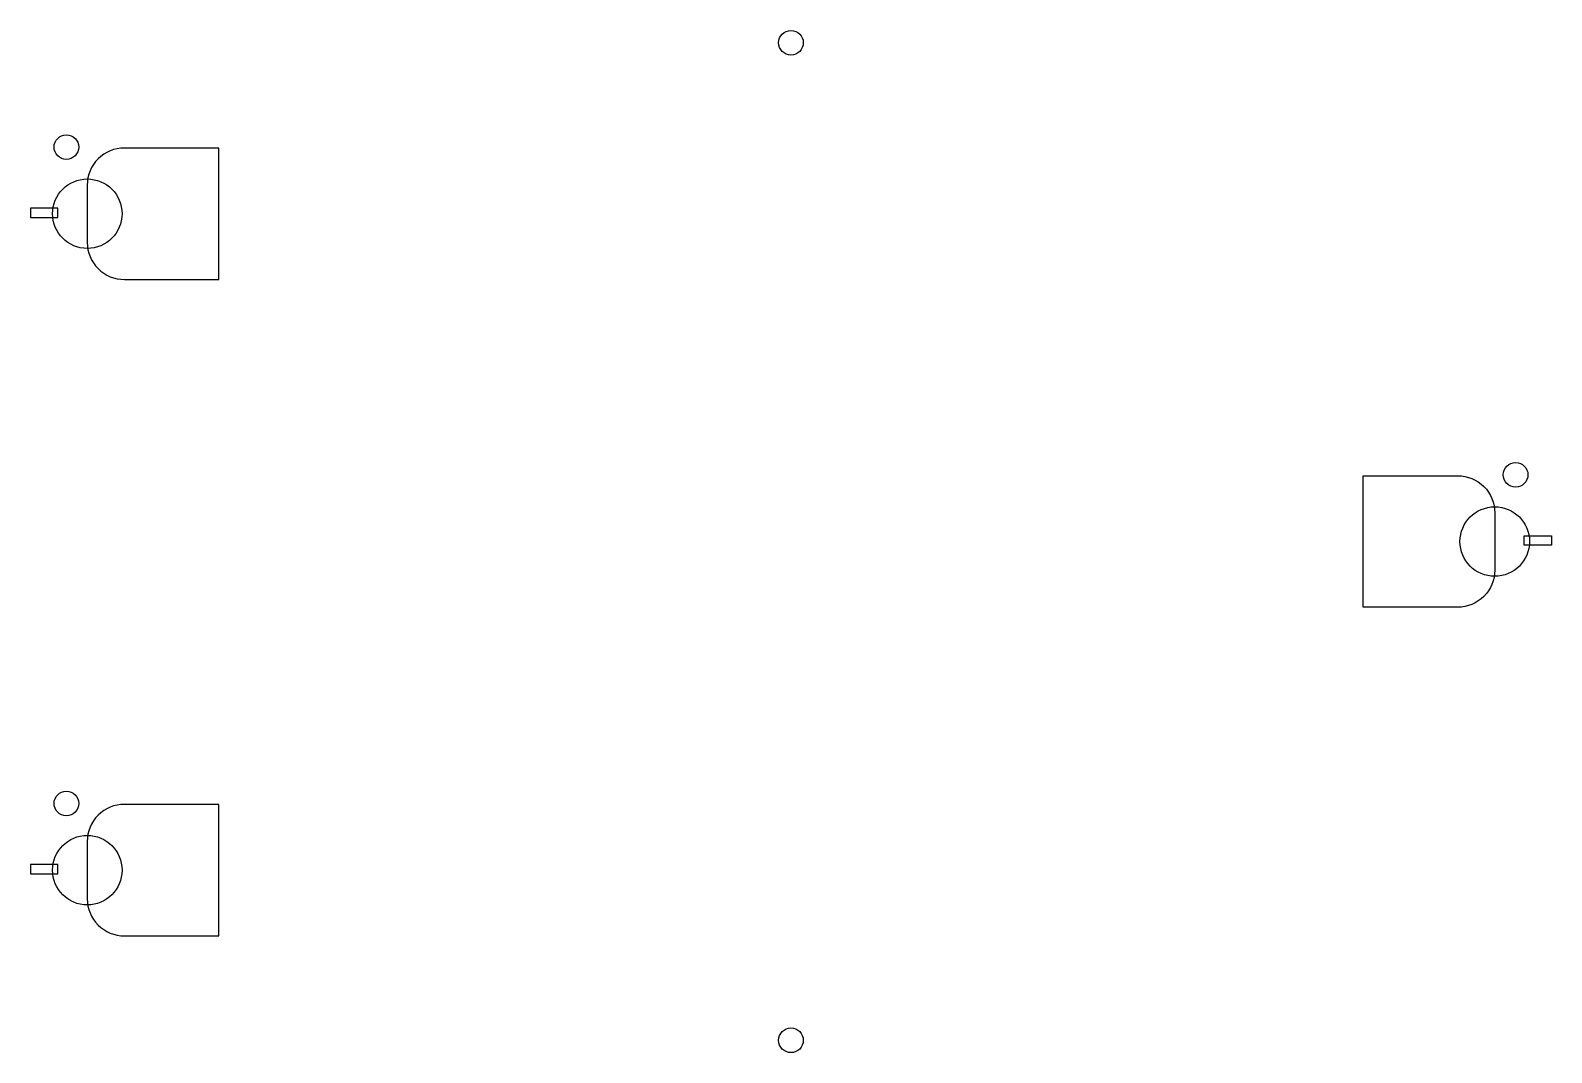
# Model space of a CAD drawing. Extents: x -0.3 to 16.1, y 0.3 to 11.3.
import ezdxf

# ---------------------------------------------------------------- set-up
doc = ezdxf.new("R2010")
doc.units = 0
doc.layers.add('LAYER_02', color=192, linetype='CONTINUOUS')
doc.layers.add('ZIPTIES', color=7, linetype='CONTINUOUS')

msp = doc.modelspace()

# ---------------------------------------------------------------- linework, layer by layer
at = {"layer": 'LAYER_02'}
for points in [[(0.728, 8.655), (1.746, 8.655), (1.746, 10.074), (0.728, 10.074, 0.414214), (0.328, 9.674), (0.328, 9.055, 0.414214)], [(15.111, 5.118), (14.092, 5.118), (14.092, 6.537), (15.111, 6.537, -0.414214), (15.511, 6.137), (15.511, 5.518, -0.414214)], [(0.728, 1.571), (1.746, 1.571), (1.746, 2.99), (0.728, 2.99, 0.414214), (0.328, 2.59), (0.328, 1.971, 0.414214)], [(0.728, 1.571), (1.746, 1.571), (1.746, 2.99), (0.728, 2.99, 0.414214), (0.328, 2.59), (0.328, 1.971, 0.414214)]]:
    msp.add_lwpolyline(points, format="xyb", close=True, dxfattribs=at)
for centre in [(0.328, 9.365), (15.511, 5.827), (0.328, 2.28), (0.328, 2.28)]:
    msp.add_circle(centre, 0.375, dxfattribs=at)
at = {"layer": 'ZIPTIES'}
for points in [[(-0.285, 9.324), (0.011, 9.324), (0.011, 9.424), (-0.285, 9.424)], [(16.124, 5.787), (15.828, 5.787), (15.828, 5.887), (16.124, 5.887)], [(-0.285, 2.24), (0.011, 2.24), (0.011, 2.34), (-0.285, 2.34)], [(-0.285, 2.24), (0.011, 2.24), (0.011, 2.34), (-0.285, 2.34)]]:
    msp.add_lwpolyline(points, close=True, dxfattribs=at)
for centre in [(7.919, 11.21), (0.103, 10.084), (15.736, 6.547), (0.103, 3), (0.103, 3), (7.919, 0.444)]:
    msp.add_circle(centre, 0.133, dxfattribs=at)

doc.saveas('drawing.dxf')
